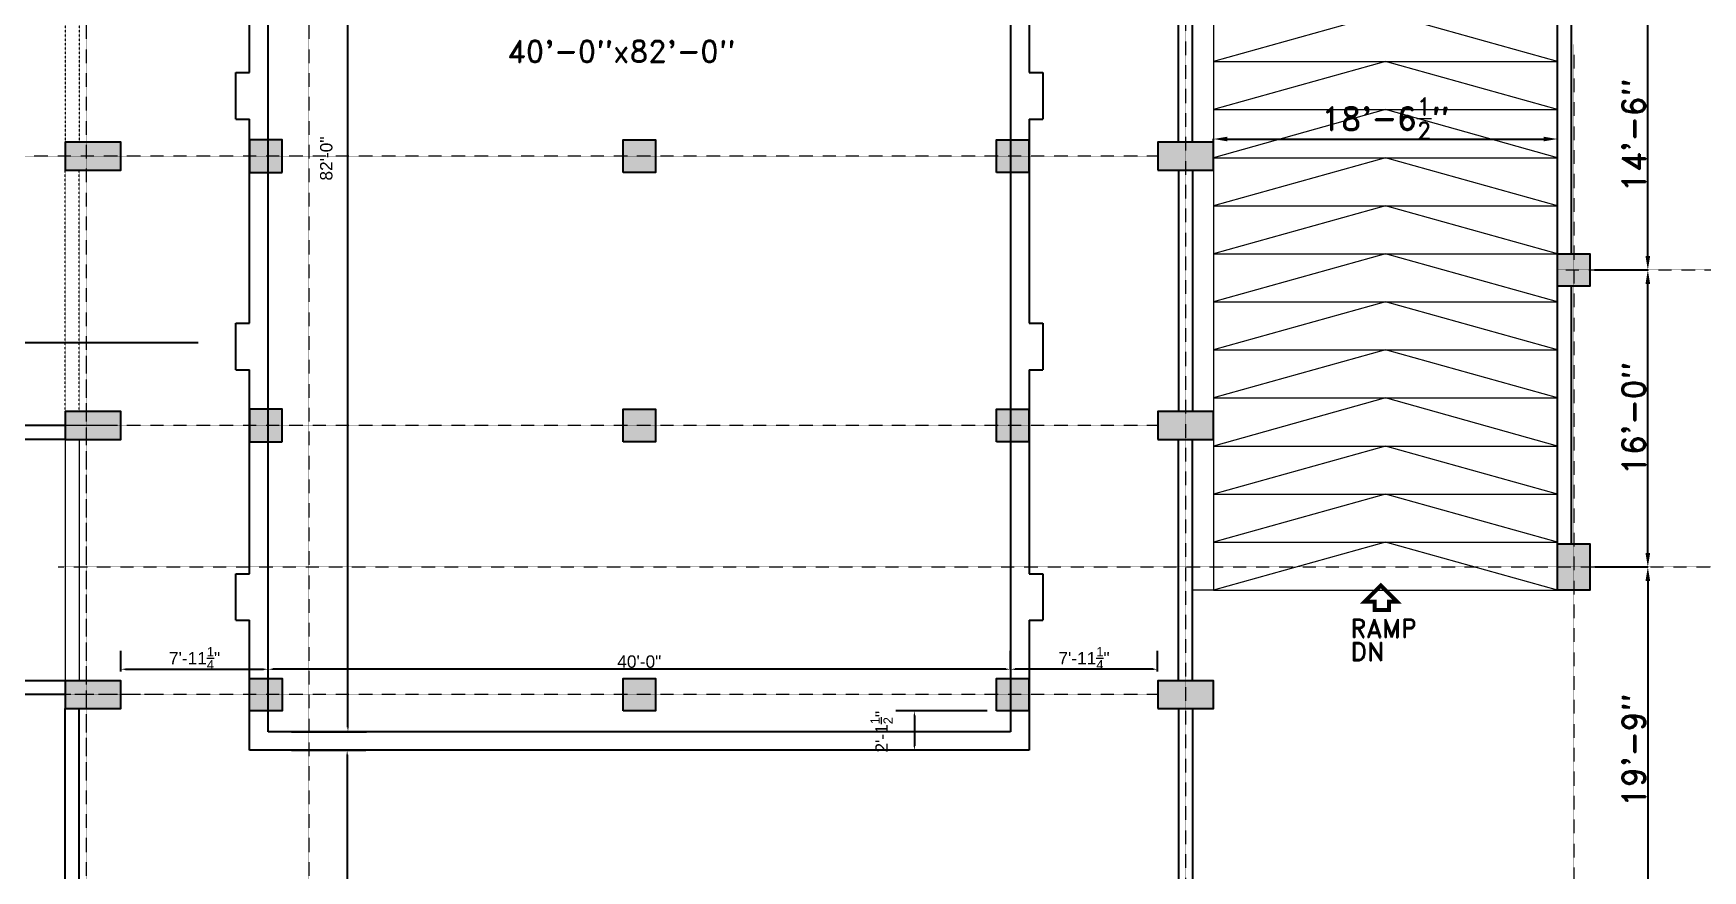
# Model space of a CAD drawing. Header units: inches. Extents: x -110725 to 51121, y 8404 to 44825.
# Drawn here: x -72995 to -71916, y 20825 to 21366 of the extents above; entities that cross this region are included whole.
import ezdxf
from ezdxf.enums import TextEntityAlignment as Align

# ---------------------------------------------------------------- set-up
doc = ezdxf.new("R2010")
doc.units = ezdxf.units.IN
doc.header["$LTSCALE"] = 0.1
doc.header["$MEASUREMENT"] = 0
doc.linetypes.add('CENTER', pattern=[2, 1.25, -0.25, 0.25, -0.25])
doc.linetypes.add('DASHED', pattern=[0.75, 0.5, -0.25])
doc.layers.get('0').update_dxf_attribs({"color": 1, "lineweight": 0})
doc.layers.get('Defpoints').update_dxf_attribs({"lineweight": 0})
for name, color, linetype in [('Column Hatch', 7, 'Continuous'), ('COLUMNS', 200, 'Continuous'), ('GF', 1, 'Continuous'), ('GFW', 5, 'Continuous')]:
    doc.layers.add(name, color=color, linetype=linetype)
for name, color, linetype, lineweight in [('dim', 252, 'Continuous', 0), ('GRID', 8, 'CENTER', 0), ('ramp', 3, 'Continuous', 20), ('terj block plan', 30, 'Continuous', 0), ('TEXT', 3, 'Continuous', 0), ('wall-b', 6, 'Continuous', 30), ('WINDOW', 5, 'Continuous', 18)]:
    doc.layers.add(name, color=color, linetype=linetype, lineweight=lineweight)
doc.styles.add('ROMAND', font='romand.shx')
doc.styles.get("Standard").update_dxf_attribs({"font": 'arial.ttf'})
doc.dimstyles.new('DIM', dxfattribs={"dimtxt": 15, "dimasz": 9, "dimexe": 0.25, "dimexo": 3, "dimgap": 0.125, "dimtad": 1, "dimdec": 3, "dimzin": 3, "dimdsep": 46, "dimlunit": 4, "dimtxsty": 'ROMAND', "dimcen": 0.125, "dimaunit": 1, "dimadec": 0, "dimazin": 0, "dimtfac": 0.75, "dimtdec": 3, "dimtix": 1, "dimtofl": 0, "dimtmove": 2, "dimatfit": 3, "dimfxl": 1, "dimtolj": 1, "dimtzin": 3, "dimarcsym": 1})

# ---------------------------------------------------------------- blocks, each defined once
blk = doc.blocks.new('*D2853')
at = {"layer": 'Defpoints', "color": 0, "transparency": 16777216}
for p in [(-72009.5, 21297.4), (-72232, 21285.3), (-72009.5, 21285.3)]:
    blk.add_point(p, dxfattribs=at)
at = {"layer": 'dim', "color": 0, "lineweight": -2, "transparency": 16777216}
for p, q in [((-72232, 21288.3), (-72232, 21297.6)), ((-72223, 21297.4), (-72018.5, 21297.4)), ((-72009.5, 21288.3), (-72009.5, 21297.6))]:
    blk.add_line(p, q, dxfattribs=at)
at = {"layer": 'dim', "color": 0, "transparency": 16777216}
for points in [[(-72223, 21298.9), (-72223, 21295.9), (-72232, 21297.4)], [(-72018.5, 21298.9), (-72018.5, 21295.9), (-72009.5, 21297.4)]]:
    blk.add_solid(points, dxfattribs=at)
at = {"layer": 'dim', "color": 0, "transparency": 16777216, "insert": (-72120.8, 21310.6), "char_height": 15, "attachment_point": 5, "style": 'ROMAND'}
blk.add_mtext('\\A1;18\'-6{\\H0.75x;\\S1/2;}"', dxfattribs=at)
blk = doc.blocks.new('*D2868')
at = {"layer": 'Defpoints', "color": 0, "transparency": 16777216}
for p in [(-71988.5, 21212.8), (-71951.1, 21212.8), (-71988.5, 21020.8)]:
    blk.add_point(p, dxfattribs=at)
at = {"layer": 'dim', "color": 0, "lineweight": -2, "transparency": 16777216}
for p, q in [((-71985.5, 21212.8), (-71950.9, 21212.8)), ((-71951.1, 21029.8), (-71951.1, 21203.8)), ((-71985.5, 21020.8), (-71950.9, 21020.8))]:
    blk.add_line(p, q, dxfattribs=at)
at = {"layer": 'dim', "color": 0, "transparency": 16777216}
for points in [[(-71952.6, 21203.8), (-71949.6, 21203.8), (-71951.1, 21212.8)], [(-71952.6, 21029.8), (-71949.6, 21029.8), (-71951.1, 21020.8)]]:
    blk.add_solid(points, dxfattribs=at)
at = {"layer": 'dim', "color": 0, "transparency": 16777216, "insert": (-71960.2, 21116.8), "char_height": 15, "attachment_point": 5, "rotation": 90, "style": 'ROMAND'}
blk.add_mtext('\\A1;16\'-0"', dxfattribs=at)
blk = doc.blocks.new('*D2869')
at = {"layer": 'Defpoints', "color": 0, "transparency": 16777216}
for p in [(-71988.5, 21386.8), (-71951.1, 21386.8), (-71985.5, 21212.8)]:
    blk.add_point(p, dxfattribs=at)
at = {"layer": 'dim', "color": 0, "lineweight": -2, "transparency": 16777216}
for p, q in [((-71985.5, 21386.8), (-71950.9, 21386.8)), ((-71951.1, 21221.8), (-71951.1, 21377.8)), ((-71982.5, 21212.8), (-71950.9, 21212.8))]:
    blk.add_line(p, q, dxfattribs=at)
at = {"layer": 'dim', "color": 0, "transparency": 16777216}
for points in [[(-71952.6, 21377.8), (-71949.6, 21377.8), (-71951.1, 21386.8)], [(-71952.6, 21221.8), (-71949.6, 21221.8), (-71951.1, 21212.8)]]:
    blk.add_solid(points, dxfattribs=at)
at = {"layer": 'dim', "color": 0, "transparency": 16777216, "insert": (-71960.2, 21299.8), "char_height": 15, "attachment_point": 5, "rotation": 90, "style": 'ROMAND'}
blk.add_mtext('\\A1;14\'-6"', dxfattribs=at)
blk = doc.blocks.new('*D2870')
at = {"layer": 'Defpoints', "color": 0, "transparency": 16777216}
for p in [(-71985.5, 21020.8), (-71985.5, 20783.8), (-71951.1, 20783.8)]:
    blk.add_point(p, dxfattribs=at)
at = {"layer": 'dim', "color": 0, "lineweight": -2, "transparency": 16777216}
for p, q in [((-71982.5, 21020.8), (-71950.9, 21020.8)), ((-71951.1, 21011.8), (-71951.1, 20792.8)), ((-71982.5, 20783.8), (-71950.9, 20783.8))]:
    blk.add_line(p, q, dxfattribs=at)
at = {"layer": 'dim', "color": 0, "transparency": 16777216}
for points in [[(-71952.6, 21011.8), (-71949.6, 21011.8), (-71951.1, 21020.8)], [(-71952.6, 20792.8), (-71949.6, 20792.8), (-71951.1, 20783.8)]]:
    blk.add_solid(points, dxfattribs=at)
at = {"layer": 'dim', "color": 0, "transparency": 16777216, "insert": (-71960.2, 20902.3), "char_height": 15, "attachment_point": 5, "rotation": 90, "style": 'ROMAND'}
blk.add_mtext('\\A1;19\'-9"', dxfattribs=at)
blk = doc.blocks.new('Ar')
at = {"const_width": 1.5}
blk.add_lwpolyline([(-4.5, 0), (-4.5, 3), (-1.5, 3), (-1.5, 6), (4.5, 0), (-1.5, -6), (-1.5, -2.25), (-4.5, -2.25)], close=True, dxfattribs=at)
blk = doc.blocks.new('*D1327')
at = {"layer": 'Defpoints', "color": 0, "transparency": 16777216}
for p in [(-11160.7, 15966, 10.9), (-11181.7, 15636.3, 10.9), (-11118.6, 15636.3)]:
    blk.add_point(p, dxfattribs=at)
at = {"layer": 'dim', "color": 2, "lineweight": -2, "transparency": 16777216}
for p, q in [((-11154.7, 15966), (-11106.6, 15966)), ((-11175.7, 15636.3), (-11106.6, 15636.3))]:
    blk.add_line(p, q, dxfattribs=at)
at = {"layer": 'dim', "color": 4, "lineweight": -2, "transparency": 16777216}
blk.add_line((-11118.6, 15963), (-11118.6, 15639.3), dxfattribs=at)
at = {"layer": 'dim', "color": 4, "transparency": 16777216}
for points in [[(-11119.1, 15963), (-11118.1, 15963), (-11118.6, 15966)], [(-11119.1, 15639.3), (-11118.1, 15639.3), (-11118.6, 15636.3)]]:
    blk.add_solid(points, dxfattribs=at)
at = {"layer": 'dim', "color": 3, "transparency": 16777216, "insert": (-11125.8, 15801.1), "char_height": 8, "attachment_point": 5, "rotation": 90}
blk.add_mtext('\\A1;27\'-5{\\H0.750000x;\\S3/4;}"', dxfattribs=at)
blk = doc.blocks.new('*D1328')
at = {"layer": 'Defpoints', "color": 0, "transparency": 16777216}
for p in [(-11160.7, 16962, 10.9), (-11118.1, 16962), (-11160.7, 15978, 10.9)]:
    blk.add_point(p, dxfattribs=at)
at = {"layer": 'dim', "color": 2, "lineweight": -2, "transparency": 16777216}
for p, q in [((-11154.7, 16962), (-11106.1, 16962)), ((-11154.7, 15978), (-11106.1, 15978))]:
    blk.add_line(p, q, dxfattribs=at)
at = {"layer": 'dim', "color": 4, "lineweight": -2, "transparency": 16777216}
blk.add_line((-11118.1, 15981), (-11118.1, 16959), dxfattribs=at)
at = {"layer": 'dim', "color": 4, "transparency": 16777216}
for points in [[(-11118.6, 16959), (-11117.6, 16959), (-11118.1, 16962)], [(-11118.6, 15981), (-11117.6, 15981), (-11118.1, 15978)]]:
    blk.add_solid(points, dxfattribs=at)
at = {"layer": 'dim', "color": 3, "transparency": 16777216, "insert": (-11132.1, 16348.5), "char_height": 8, "attachment_point": 5, "rotation": 90}
blk.add_mtext('\\A1;82\'-0"', dxfattribs=at)
blk = doc.blocks.new('*D1329')
at = {"layer": 'Defpoints', "color": 0, "transparency": 16777216}
for p in [(-10689.7, 16018.4), (-10689.7, 16012.5, 10.9), (-10594.5, 16011, 10.9)]:
    blk.add_point(p, dxfattribs=at)
at = {"layer": 'dim', "color": 2, "lineweight": -2, "transparency": 16777216}
for p, q in [((-10689.7, 16018.5), (-10689.7, 16030.4)), ((-10594.5, 16017), (-10594.5, 16030.4))]:
    blk.add_line(p, q, dxfattribs=at)
at = {"layer": 'dim', "color": 4, "lineweight": -2, "transparency": 16777216}
blk.add_line((-10597.5, 16018.4), (-10686.7, 16018.4), dxfattribs=at)
at = {"layer": 'dim', "color": 4, "transparency": 16777216}
for points in [[(-10686.7, 16018.9), (-10686.7, 16017.9), (-10689.7, 16018.4)], [(-10597.5, 16018.9), (-10597.5, 16017.9), (-10594.5, 16018.4)]]:
    blk.add_solid(points, dxfattribs=at)
at = {"layer": 'dim', "color": 3, "transparency": 16777216, "insert": (-10642.1, 16025.5), "char_height": 8, "attachment_point": 5}
blk.add_mtext('\\A1;7\'-11{\\H0.750000x;\\S1/4;}"', dxfattribs=at)
blk = doc.blocks.new('*D1330')
at = {"layer": 'Defpoints', "color": 0, "transparency": 16777216}
for p in [(-11169.7, 16018.4), (-11169.7, 16018.4), (-10689.7, 16012.5, 10.9)]:
    blk.add_point(p, dxfattribs=at)
at = {"layer": 'dim', "color": 2, "lineweight": -2, "transparency": 16777216}
for p, q in [((-11169.7, 16024.4), (-11169.7, 16030.4)), ((-10689.7, 16018.5), (-10689.7, 16030.4))]:
    blk.add_line(p, q, dxfattribs=at)
at = {"layer": 'dim', "color": 4, "lineweight": -2, "transparency": 16777216}
blk.add_line((-10692.7, 16018.4), (-11166.7, 16018.4), dxfattribs=at)
at = {"layer": 'dim', "color": 4, "transparency": 16777216}
for points in [[(-11166.7, 16018.9), (-11166.7, 16017.9), (-11169.7, 16018.4)], [(-10692.7, 16018.9), (-10692.7, 16017.9), (-10689.7, 16018.4)]]:
    blk.add_solid(points, dxfattribs=at)
at = {"layer": 'dim', "color": 3, "transparency": 16777216, "insert": (-10929.7, 16023.3), "char_height": 8, "attachment_point": 5}
blk.add_mtext('\\A1;40\'-0"', dxfattribs=at)
blk = doc.blocks.new('*D1331')
at = {"layer": 'Defpoints', "color": 0, "transparency": 16777216}
for p in [(-11265, 16011, 10.9), (-11169.7, 16018.4), (-11169.7, 16012.5, 10.9)]:
    blk.add_point(p, dxfattribs=at)
at = {"layer": 'dim', "color": 2, "lineweight": -2, "transparency": 16777216}
for p, q in [((-11265, 16017), (-11265, 16030.4)), ((-11169.7, 16018.5), (-11169.7, 16030.4))]:
    blk.add_line(p, q, dxfattribs=at)
at = {"layer": 'dim', "color": 4, "lineweight": -2, "transparency": 16777216}
blk.add_line((-11262, 16018.4), (-11172.7, 16018.4), dxfattribs=at)
at = {"layer": 'dim', "color": 4, "transparency": 16777216}
for points in [[(-11262, 16018.9), (-11262, 16017.9), (-11265, 16018.4)], [(-11172.7, 16018.9), (-11172.7, 16017.9), (-11169.7, 16018.4)]]:
    blk.add_solid(points, dxfattribs=at)
at = {"layer": 'dim', "color": 3, "transparency": 16777216, "insert": (-11217.3, 16025.5), "char_height": 8, "attachment_point": 5}
blk.add_mtext('\\A1;7\'-11{\\H0.750000x;\\S1/4;}"', dxfattribs=at)
blk = doc.blocks.new('*D1332')
at = {"layer": 'Defpoints', "color": 0, "transparency": 16777216}
for p in [(-10698.7, 15991.5), (-10751.8, 15966), (-10698.7, 15966)]:
    blk.add_point(p, dxfattribs=at)
at = {"layer": 'dim', "color": 2, "lineweight": -2, "transparency": 16777216}
for p, q in [((-10704.7, 15991.5), (-10763.8, 15991.5)), ((-10704.7, 15966), (-10763.8, 15966))]:
    blk.add_line(p, q, dxfattribs=at)
at = {"layer": 'dim', "color": 4, "lineweight": -2, "transparency": 16777216}
blk.add_line((-10751.8, 15988.5), (-10751.8, 15969), dxfattribs=at)
at = {"layer": 'dim', "color": 4, "transparency": 16777216}
for points in [[(-10752.3, 15988.5), (-10751.3, 15988.5), (-10751.8, 15991.5)], [(-10752.3, 15969), (-10751.3, 15969), (-10751.8, 15966)]]:
    blk.add_solid(points, dxfattribs=at)
at = {"layer": 'dim', "color": 3, "transparency": 16777216, "insert": (-10773, 15978), "char_height": 8, "attachment_point": 5, "rotation": 90}
blk.add_mtext('\\A1;2\'-1{\\H0.750000x;\\S1/2;}"', dxfattribs=at)
blk = doc.blocks.new('RT67')
at = {"layer": 'GFW', "lineweight": -2}
for p, q in [((17264.5, 10475.3), (17294.5, 10475.3)), ((17264.5, 10475.3), (17264.5, 10466.3)), ((17294.5, 10475.3), (17294.5, 10466.3)), ((17426.5, 10475.3), (17456.5, 10475.3)), ((17426.5, 10475.3), (17426.5, 10466.3)), ((17456.5, 10475.3), (17456.5, 10466.3)), ((17588.5, 10475.3), (17618.5, 10475.3)), ((17588.5, 10475.3), (17588.5, 10466.3)), ((17618.5, 10475.3), (17618.5, 10466.3)), ((17750.5, 10475.3), (17780.5, 10475.3)), ((17750.5, 10475.3), (17750.5, 10466.3)), ((17780.5, 10475.3), (17780.5, 10466.3)), ((17912.5, 10475.3), (17942.5, 10475.3)), ((17912.5, 10475.3), (17912.5, 10466.3)), ((17942.5, 10475.3), (17942.5, 10466.3)), ((18074.5, 10475.3), (18104.5, 10475.3)), ((18074.5, 10475.3), (18074.5, 10466.3)), ((18104.5, 10475.3), (18104.5, 10466.3)), ((17180.5, 9962.3), (17180.5, 10466.3)), ((17180.5, 10466.3), (17264.5, 10466.3)), ((17294.5, 10466.3), (17426.5, 10466.3)), ((17456.5, 10466.3), (17588.5, 10466.3)), ((17618.5, 10466.3), (17750.5, 10466.3)), ((17780.5, 10466.3), (17912.5, 10466.3)), ((17942.5, 10466.3), (18074.5, 10466.3)), ((18104.5, 10466.3), (18188.5, 10466.3)), ((18188.5, 10466.3), (18188.5, 9962.3)), ((17192.5, 9974.3), (17192.5, 10454.3)), ((17192.5, 10454.3), (18176.5, 10454.3)), ((18176.5, 10454.3), (18176.5, 9974.3)), ((18176.5, 9974.3), (17192.5, 9974.3)), ((17264.5, 9962.3), (17180.5, 9962.3)), ((17264.5, 9962.3), (17264.5, 9953.3)), ((17294.5, 9953.3), (17264.5, 9953.3)), ((17426.5, 9962.3), (17294.5, 9962.3)), ((17294.5, 9962.3), (17294.5, 9953.3)), ((17426.5, 9962.3), (17426.5, 9953.3)), ((17456.5, 9953.3), (17426.5, 9953.3)), ((17588.5, 9962.3), (17456.5, 9962.3)), ((17456.5, 9962.3), (17456.5, 9953.3)), ((17588.5, 9962.3), (17588.5, 9953.3)), ((17618.5, 9953.3), (17588.5, 9953.3)), ((17750.5, 9962.3), (17618.5, 9962.3)), ((17618.5, 9962.3), (17618.5, 9953.3)), ((17750.5, 9962.3), (17750.5, 9953.3)), ((17780.5, 9953.3), (17750.5, 9953.3)), ((17912.5, 9962.3), (17780.5, 9962.3)), ((17780.5, 9962.3), (17780.5, 9953.3)), ((17912.5, 9962.3), (17912.5, 9953.3)), ((17942.5, 9953.3), (17912.5, 9953.3)), ((18074.5, 9962.3), (17942.5, 9962.3)), ((17942.5, 9962.3), (17942.5, 9953.3)), ((18074.5, 9962.3), (18074.5, 9953.3)), ((18104.5, 9953.3), (18074.5, 9953.3)), ((18188.5, 9962.3), (18104.5, 9962.3)), ((18104.5, 9962.3), (18104.5, 9953.3))]:
    blk.add_line(p, q, dxfattribs=at)
blk = doc.blocks.new('TY')
at = {"layer": 'Column Hatch'}
for points in [[(-11160.7296, 16360.5068), (-11181.7296, 16360.5068), (-11181.7296, 16339.5068), (-11160.7296, 16339.5068)], [(-10919.2296, 16360.5068), (-10940.2296, 16360.5068), (-10940.2296, 16339.5068), (-10919.2296, 16339.5068)], [(-10677.7296, 16360.5068), (-10698.7296, 16360.5068), (-10698.7296, 16339.5068), (-10677.7296, 16339.5068)], [(-11160.7296, 16186.5068), (-11181.7296, 16186.5068), (-11181.7296, 16165.5068), (-11160.7296, 16165.5068)], [(-10919.2296, 16186.5068), (-10940.2296, 16186.5068), (-10940.2296, 16165.5068), (-10919.2296, 16165.5068)], [(-10677.7296, 16186.5068), (-10698.7296, 16186.5068), (-10698.7296, 16165.5068), (-10677.7296, 16165.5068)], [(-11160.7002, 16012.5068), (-11181.7002, 16012.5068), (-11181.7002, 15991.5068), (-11160.7002, 15991.5068)], [(-10919.2296, 16012.5068), (-10940.2296, 16012.5068), (-10940.2296, 15991.5068), (-10919.2296, 15991.5068)], [(-10677.7296, 16012.5068), (-10698.7296, 16012.5068), (-10698.7296, 15991.5068), (-10677.7296, 15991.5068)]]:
    blk.add_hatch(color=256, dxfattribs=at).paths.add_polyline_path(points)
at = {"layer": 'COLUMNS'}
for points in [[(-11160.7296, 16339.5068), (-11160.7296, 16360.5068), (-11181.7296, 16360.5068), (-11181.7296, 16339.5068), (-11160.7296, 16339.5068)], [(-10940.2296, 16339.5068), (-10940.2296, 16360.5068), (-10919.2296, 16360.5068), (-10919.2296, 16339.5068), (-10940.2296, 16339.5068)], [(-10698.7296, 16339.5068), (-10698.7296, 16360.5068), (-10677.7296, 16360.5068), (-10677.7296, 16339.5068), (-10698.7296, 16339.5068)], [(-11160.7296, 16165.5068), (-11160.7296, 16186.5068), (-11181.7296, 16186.5068), (-11181.7296, 16165.5068), (-11160.7296, 16165.5068)], [(-10940.2296, 16165.5068), (-10940.2296, 16186.5068), (-10919.2296, 16186.5068), (-10919.2296, 16165.5068), (-10940.2296, 16165.5068)], [(-10698.7296, 16165.5068), (-10698.7296, 16186.5068), (-10677.7296, 16186.5068), (-10677.7296, 16165.5068), (-10698.7296, 16165.5068)], [(-11181.7002, 15991.5068), (-11181.7002, 16012.5068), (-11160.7002, 16012.5068), (-11160.7002, 15991.5068), (-11181.7002, 15991.5068)], [(-10940.2296, 15991.5068), (-10940.2296, 16012.5068), (-10919.2296, 16012.5068), (-10919.2296, 15991.5068), (-10940.2296, 15991.5068)], [(-10698.7296, 15991.5068), (-10698.7296, 16012.5068), (-10677.7296, 16012.5068), (-10677.7296, 15991.5068), (-10698.7296, 15991.5068)]]:
    blk.add_lwpolyline(points, dxfattribs=at)
at = {"layer": 'wall-b', "lineweight": -2, "rotation": 90}
blk.add_blockref('RT67', (-715.3638, -1214.4553), dxfattribs=at)
at = {"layer": 'TEXT', "style": 'ROMAND'}
blk.add_text('40\'-0"x82\'-0"', height=14, dxfattribs=at).set_placement((-10941.3318, 16417.7686), align=Align.MIDDLE)
at = {"layer": 'dim'}
for base, p1, p2, picture, middle in [((-11118.1401, 16962.0068, -10.9198), (-11160.7002, 15978.0068), (-11160.7002, 16962.0068), '*D1328', (-11127.1937, 16348.5067, -10.9198)), ((-10751.8191, 15966.0068), (-10698.7296, 15991.5068), (-10698.7296, 15966.0068), '*D1332', (-10765.8487, 15978.0068))]:
    dim = blk.add_linear_dim(base=base, p1=p1, p2=p2, angle=90, dimstyle='DIM', override={"dimtxt": 8, "dimasz": 3, "dimexe": 12, "dimexo": 6, "dimtxsty": 'Standard', "dimclrd": 4, "dimclre": 2, "dimclrt": 3, "dimtmove": 1}, dxfattribs=at)
    dim.commit()
    dim.dimension.update_dxf_attribs({"geometry": picture, "text_midpoint": middle, "dimtype": 128})
for base, p1, p2, picture, middle in [((-11169.7002, 16018.3802, -10.9198), (-11264.9502, 16011.0068), (-11169.7002, 16012.5068), '*D1331', (-11217.3252, 16025.5052, -10.9198)), ((-11169.7002, 16018.3802, -10.9198), (-10689.7002, 16012.5068), (-11169.7002, 16018.3802, -10.9198), '*D1330', (-10929.7002, 16023.2671, -10.9198)), ((-10689.7002, 16018.3802, -10.9198), (-10594.4502, 16011.0068), (-10689.7002, 16012.5068), '*D1329', (-10642.0752, 16025.5052, -10.9198))]:
    dim = blk.add_linear_dim(base=base, p1=p1, p2=p2, dimstyle='DIM', override={"dimtxt": 8, "dimasz": 3, "dimexe": 12, "dimexo": 6, "dimtxsty": 'Standard', "dimclrd": 4, "dimclre": 2, "dimclrt": 3, "dimtmove": 1}, dxfattribs=at)
    dim.commit()
    dim.dimension.update_dxf_attribs({"geometry": picture, "text_midpoint": middle})
dim = blk.add_linear_dim(base=(-11118.6401, 15636.2589, -10.9198), p1=(-11160.7002, 15966.0068), p2=(-11181.7296, 15636.2589), angle=90, dimstyle='DIM', override={"dimtxt": 8, "dimasz": 3, "dimexe": 12, "dimexo": 6, "dimtxsty": 'Standard', "dimclrd": 4, "dimclre": 2, "dimclrt": 3, "dimtmove": 1}, dxfattribs=at)
dim.commit()
dim.dimension.update_dxf_attribs({"geometry": '*D1327', "text_midpoint": (-11125.7651, 15801.1328, -10.9198)})

msp = doc.modelspace()

# ---------------------------------------------------------------- hatches: boundary and pattern name
at = {"layer": 'Column Hatch'}
for points in [[(-72938.54468, 21295.26943), (-72974.54468, 21295.26943), (-72974.54468, 21277.26943), (-72938.54468, 21277.26943)], [(-72232.04468, 21295.26943), (-72268.04468, 21295.26943), (-72268.04468, 21277.26943), (-72232.04468, 21277.26943)], [(-71988.54468, 21223.26943), (-72009.54468, 21223.26943), (-72009.54468, 21202.26943), (-71988.54468, 21202.26943)], [(-72938.54468, 21121.26943), (-72974.54468, 21121.26943), (-72974.54468, 21103.26943), (-72938.54468, 21103.26943)], [(-72232.04468, 21121.26943), (-72268.04468, 21121.26943), (-72268.04468, 21103.26943), (-72232.04468, 21103.26943)], [(-71988.54468, 21035.76943), (-72009.54468, 21035.76943), (-72009.54468, 21005.76943), (-71988.54468, 21005.76943)], [(-72938.54468, 20947.26943), (-72974.54468, 20947.26943), (-72974.54468, 20929.26943), (-72938.54468, 20929.26943)], [(-72938.54468, 20947.26943), (-72974.54468, 20947.26943), (-72974.54468, 20929.26943), (-72938.54468, 20929.26943)], [(-72232.04468, 20947.26943), (-72268.04468, 20947.26943), (-72268.04468, 20929.26943), (-72232.04468, 20929.26943)]]:
    msp.add_hatch(color=256, dxfattribs=at).paths.add_polyline_path(points)

# ---------------------------------------------------------------- linework, layer by layer
at = {"layer": 'COLUMNS', "elevation": 1.07221}
for points in [[(-72974.54468, 21277.26943), (-72938.54468, 21277.26943), (-72938.54468, 21295.26943), (-72974.54468, 21295.26943)], [(-72268.04468, 21277.26943), (-72232.04468, 21277.26943), (-72232.04468, 21295.26943), (-72268.04468, 21295.26943)], [(-72009.54468, 21223.26943), (-71988.54468, 21223.26943), (-71988.54468, 21202.26943), (-72009.54468, 21202.26943)], [(-72974.54468, 21103.26943), (-72938.54468, 21103.26943), (-72938.54468, 21121.26943), (-72974.54468, 21121.26943)], [(-72268.04468, 21103.26943), (-72232.04468, 21103.26943), (-72232.04468, 21121.26943), (-72268.04468, 21121.26943)], [(-72009.54468, 21035.76943), (-71988.54468, 21035.76943), (-71988.54468, 21005.76943), (-72009.54468, 21005.76943)], [(-72974.54468, 20929.26943), (-72938.54468, 20929.26943), (-72938.54468, 20947.26943), (-72974.54468, 20947.26943)], [(-72974.54468, 20929.26943), (-72938.54468, 20929.26943), (-72938.54468, 20947.26943), (-72974.54468, 20947.26943)], [(-72268.04468, 20929.26943), (-72232.04468, 20929.26943), (-72232.04468, 20947.26943), (-72268.04468, 20947.26943)]]:
    msp.add_lwpolyline(points, close=True, dxfattribs=at)
at = {"layer": 'GF'}
for p, q in [((-72254.54468, 21295.26943, 1.07221), (-72254.54468, 21451.26943, 1.07221)), ((-72245.54468, 21295.26943, 1.07221), (-72245.54468, 21451.26943, 1.07221)), ((-72009.54468, 21223.26943, 1.07221), (-72009.54468, 21376.26943, 1.07221)), ((-72000.54468, 21223.26943, 1.07221), (-72000.54468, 21376.26943, 1.07221)), ((-72254.54468, 21277.26943, 1.07221), (-72254.54468, 21121.26943, 1.07221)), ((-72254.54468, 21277.26943, 1.07221), (-72254.54468, 21121.26943, 1.07221)), ((-72245.54468, 21277.26943, 1.07221), (-72245.54468, 21121.26943, 1.07221)), ((-72245.54468, 21277.26943, 1.07221), (-72245.54468, 21121.26943, 1.07221)), ((-72009.54468, 21035.76943, 1.07221), (-72009.54468, 21202.26943, 1.07221)), ((-72000.54468, 21035.76943, 1.07221), (-72000.54468, 21202.26943, 1.07221)), ((-73642.73787, 21165.87433, 1.07221), (-72888.58275, 21165.87433, 1.07221)), ((-72974.54468, 21112.26943, 1.07221), (-73055.53803, 21112.26943, 1.07221)), ((-72974.54468, 21103.26943, 1.07221), (-73055.53803, 21103.26943, 1.07221)), ((-72974.54468, 21103.26943, 1.07221), (-73055.53803, 21103.26943, 1.07221)), ((-72974.54468, 21112.26943, 1.07221), (-73046.54468, 21112.26943, 1.07221)), ((-72254.54468, 20947.26943, 1.07221), (-72254.54468, 21103.26943, 1.07221)), ((-72245.54468, 20947.26943, 1.07221), (-72245.54468, 21103.26943, 1.07221)), ((-72974.54468, 20947.26943, 1.07221), (-73055.53803, 20947.26943, 1.07221)), ((-72974.54468, 20938.26943, 1.07221), (-73055.53803, 20938.26943, 1.07221)), ((-72974.54468, 20773.26943, 1.07221), (-72974.54468, 20929.26943, 1.07221)), ((-72965.54468, 20773.26943, 1.07221), (-72965.54468, 20929.26943, 1.07221)), ((-72254.54468, 20929.26943, 1.07221), (-72254.54468, 20773.26943, 1.07221)), ((-72245.54468, 20929.26943, 1.07221), (-72245.54468, 20773.26943, 1.07221))]:
    msp.add_line(p, q, dxfattribs=at)
at = {"layer": 'GRID'}
for p, q in [((-72250.04468, 22464.91411, 1.07221), (-72250.04468, 20403.02656, 1.07221)), ((-72961.04468, 22312.26943, 1.07221), (-72961.04468, 20403.02656, 1.07221)), ((-72817.04468, 22312.26943, 1.07221), (-72817.04468, 20581.26943, 1.07221)), ((-71999.04468, 21358.52157, 1.07221), (-71999.04468, 20403.02656, 1.07221)), ((-72268.04468, 21286.26943, 1.07221), (-73366.60613, 21286.26943, 1.07221)), ((-72009.54468, 21212.76943, 1.07221), (-71124.54468, 21212.76943, 1.07221)), ((-72961.04468, 21160.98378, 1.07221), (-72961.04468, 20892.0278, 1.07221)), ((-72961.04468, 21160.98378, 1.07221), (-72961.04468, 20892.0278, 1.07221)), ((-72268.04468, 21112.26943, 1.07221), (-73366.60613, 21112.26943, 1.07221)), ((-72944.54468, 21112.26943, 1.07221), (-73182.13675, 21112.26943, 1.07221)), ((-72979.04468, 21020.76943, 1.07221), (-70692.54468, 21020.76943, 1.07221)), ((-72268.04468, 20938.26943, 1.07221), (-73366.60613, 20938.26943, 1.07221)), ((-72913.67065, 20938.26943, 1.07221), (-73182.13675, 20938.26943, 1.07221))]:
    msp.add_line(p, q, dxfattribs=at)
at = {"layer": 'ramp'}
for p, q in [((-72232.04468, 21451.26943, 1.07221), (-72232.04468, 21295.26943, 1.07221)), ((-72232.04468, 21277.26943, 1.07221), (-72232.04468, 21121.26943, 1.07221)), ((-72232.04468, 21103.26943, 1.07221), (-72232.04468, 21005.76943, 1.07221)), ((-72232.04468, 21005.76943, 1.07221), (-72245.54468, 21005.76943, 1.07221))]:
    msp.add_line(p, q, dxfattribs=at)
at = {"layer": 'ramp', "elevation": 1.07221}
for points in [[(-72120.8243, 21378.51718), (-72232.04468, 21347.45487), (-72009.54468, 21347.45487)], [(-72120.8243, 21347.45487), (-72232.04468, 21316.39255), (-72009.54468, 21316.39255)], [(-72120.8243, 21316.39255), (-72232.04468, 21285.33024), (-72009.54468, 21285.33024)], [(-72120.8243, 21285.33024), (-72232.04468, 21254.26793), (-72009.54468, 21254.26793)], [(-72120.8243, 21254.26793), (-72232.04468, 21223.20562), (-72009.54468, 21223.20562)], [(-72120.8243, 21223.20562), (-72232.04468, 21192.1433), (-72009.54468, 21192.1433)], [(-72120.8243, 21192.1433), (-72232.04468, 21161.08099), (-72009.54468, 21161.08099)], [(-72120.8243, 21161.08099), (-72232.04468, 21130.01868), (-72009.54468, 21130.01868)], [(-72120.8243, 21130.01868), (-72232.04468, 21098.95636), (-72009.54468, 21098.95636)], [(-72120.8243, 21098.95636), (-72232.04468, 21067.89405), (-72009.54468, 21067.89405)], [(-72120.8243, 21067.89405), (-72232.04468, 21036.83174), (-72009.54468, 21036.83174)], [(-72120.8243, 21036.83174), (-72232.04468, 21005.76943), (-72009.54468, 21005.76943)]]:
    msp.add_lwpolyline(points, close=True, dxfattribs=at)
at = {"layer": 'terj block plan', "linetype": 'Continuous', "elevation": 1.07221}
msp.add_lwpolyline([(-72974.53863, 20563.53135), (-69404.91615, 20563.53135), (-69364.14885, 20563.53135, 0.7328203079), (-69321.64894, 20698.07354), (-71926.69085, 22309.44548), (-72084.97338, 22052.13108), (-72245.53863, 22151.43396), (-72245.53863, 22313.7792), (-72284.53863, 22313.7792), (-72284.53863, 22318.2792), (-72883.78863, 22318.2792), (-72883.78863, 22313.7792), (-72974.53863, 22313.7792), (-72974.53863, 22156.2792), (-73055.53198, 22156.2792, 0.9999617823), (-73055.53863, 21982.2792), (-73055.53863, 21725.7792), (-73109.53863, 21725.7792), (-73109.53863, 21368.7792), (-73055.53863, 21368.7792), (-73055.54528, 21112.2792, 0.999923566), (-73055.53198, 20938.2792), (-72974.53863, 20938.2792), (-72974.53863, 20755.2792)], format="xyb", close=True, dxfattribs=at)
at = {"layer": 'WINDOW', "linetype": 'DASHED'}
for p, q in [((-72974.54468, 21451.26943, 1.07221), (-72974.54468, 21295.26943, 1.07221)), ((-72965.54468, 21451.26943, 1.07221), (-72965.54468, 21295.26943, 1.07221)), ((-72974.54468, 21121.26943, 1.07221), (-72974.54468, 21277.26943, 1.07221)), ((-72965.54468, 21121.26943, 1.07221), (-72965.54468, 21277.26943, 1.07221)), ((-72974.54468, 21103.26943, 1.07221), (-72974.54468, 20947.26943, 1.07221)), ((-72965.54468, 21103.26943, 1.07221), (-72965.54468, 20947.26943, 1.07221)), ((-72974.54468, 21101.76943, 1.07221), (-72974.54468, 20947.26943, 1.07221)), ((-72965.54468, 21101.76943, 1.07221), (-72965.54468, 20947.26943, 1.07221))]:
    msp.add_line(p, q, dxfattribs=at)

# ---------------------------------------------------------------- block references
at = {"layer": 'GF'}
msp.add_blockref('TY', (-61673.58843, 4936.27243, 1.07221), dxfattribs=at)
at = {"layer": 'GF', "xscale": -1.75, "yscale": 1.75, "zscale": 1.75, "rotation": 270}
msp.add_blockref('Ar', (-72123.79468, 21000.89443, 1.07221), dxfattribs=at)

# ---------------------------------------------------------------- texts
at = {"layer": 'TEXT', "style": 'ROMAND'}
for s, p in [('RAMP', (-72143.43128, 20975.21663, 1.07221)), ('DN', (-72143.43128, 20960.08743, 1.07221))]:
    msp.add_text(s, height=11.897678, dxfattribs=at).set_placement(p)

# ---------------------------------------------------------------- dimensions: what is measured, and where the dimension line sits
at = {"layer": 'dim'}
for base, p1, p2, picture, middle in [((-71951.14759, 21386.76943, 1.07221), (-71985.54468, 21212.76943, 1.07221), (-71988.54468, 21386.76943, 1.07221), '*D2869', (-71960.20116, 21299.76943, 1.07221)), ((-71951.14759, 21212.76943, 1.07221), (-71988.54468, 21020.76943, 1.07221), (-71988.54468, 21212.76943, 1.07221), '*D2868', (-71960.20116, 21116.76943, 1.07221)), ((-71951.14759, 20783.76943, 1.07221), (-71985.54468, 21020.76943, 1.07221), (-71985.54468, 20783.76943, 1.07221), '*D2870', (-71960.20116, 20902.26943, 1.07221))]:
    dim = msp.add_linear_dim(base=base, p1=p1, p2=p2, angle=90, dimstyle='DIM', dxfattribs=at)
    dim.commit()
    dim.dimension.update_dxf_attribs({"geometry": picture, "text_midpoint": middle})
dim = msp.add_linear_dim(base=(-72009.54468, 21297.3691, 1.07221), p1=(-72232.04468, 21285.33024, 1.07221), p2=(-72009.54468, 21285.33024, 1.07221), dimstyle='DIM', dxfattribs=at)
dim.commit()
dim.dimension.update_dxf_attribs({"geometry": '*D2853', "text_midpoint": (-72120.79468, 21310.6191, 1.07221)})

doc.saveas('drawing.dxf')
